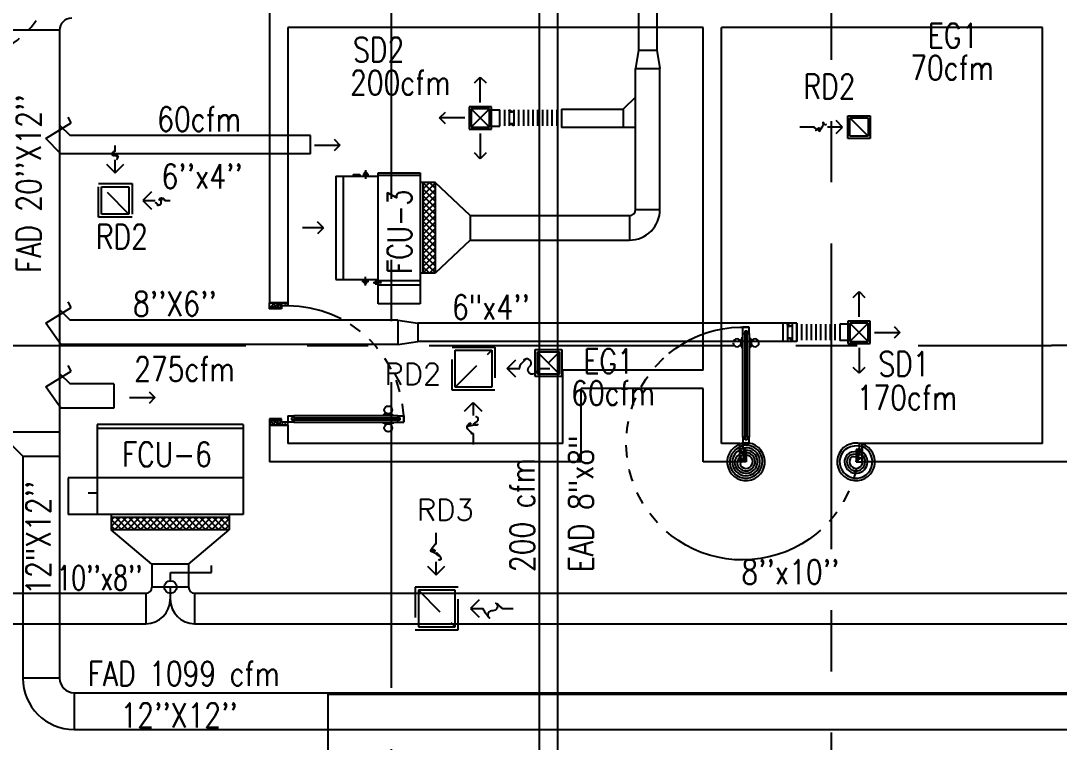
# Model space of a CAD drawing. Extents: x 417866029 to 417866302, y 43498040 to 43498122.
# Drawn here: x 417866090.14 to 417866098.64, y 43498054.24 to 43498060.14 of the extents above; entities that cross this region are included whole.
import ezdxf

# ---------------------------------------------------------------- set-up
doc = ezdxf.new("R2010")
doc.units = 0
doc.header["$MEASUREMENT"] = 0
doc.linetypes.add('CENTERX2', pattern=[4, 2.5, -0.5, 0.5, -0.5])
doc.linetypes.add('HIDDEN', pattern=[0.375, 0.25, -0.125])
doc.layers.get('0').update_dxf_attribs({"linetype": 'CONTINUOUS'})
for name, color, linetype in [('A_COUNTER', 7, 'CONTINUOUS'), ('AXES', 11, 'CENTERX2'), ('DOOR', 9, 'CONTINUOUS'), ('DUCT', 6, 'CONTINUOUS'), ('EXDUCT', 10, 'CONTINUOUS'), ('FCU', 6, 'CONTINUOUS'), ('Locker', 9, 'CONTINUOUS'), ('M-AC-FLEX', 7, 'CONTINUOUS'), ('M-EGU.', 2, 'CONTINUOUS'), ('M-TEXT', 2, 'CONTINUOUS'), ('WALL', 9, 'CONTINUOUS')]:
    doc.layers.add(name, color=color, linetype=linetype)
doc.styles.add('ROMANS', font='ROMANS.shx', dxfattribs={"width": 0.6})

# ---------------------------------------------------------------- blocks, each defined once
blk = doc.blocks.new('DOOR90')
at = {"layer": 'DOOR', "color": 7, "linetype": 'ByBlock'}
for p, q in [((-150, 0), (0, 0)), ((-150, 0), (-150, -25)), ((0, -50), (-113.7, 0)), ((0, -50), (-40.1, 0)), ((0, -50), (0, 0)), ((-1000, -25), (-1050, -25)), ((-1050, -75), (-1050, -25)), ((-1050, -25), (-1050, -75)), ((-1000, -75), (-1050, -75)), ((-1000, -42), (-1020, -42)), ((-1020, -42), (-1020, -58)), ((-1000, -58), (-1020, -58)), ((-1000, -25), (-1000, -42)), ((-1000, -58), (-1000, -75)), ((-877.6, -17.8), (-967.6, -17.8)), ((-967.6, -25), (-967.6, -17.8)), ((-967.6, -75), (-967.6, -82.2)), ((-877.6, -82.2), (-967.6, -82.2)), ((-955, -8.8), (-890.2, -8.8)), ((-955, -17.8), (-955, -8.8)), ((-955, -17.8), (-890.2, -17.8)), ((-955, -82.2), (-890.2, -82.2)), ((-955, -82.2), (-955, -91.2)), ((-890.2, -17.8), (-890.2, -8.8)), ((-890.2, -82.2), (-890.2, -91.2)), ((-877.6, -25), (-877.6, -17.8)), ((-877.6, -75), (-877.6, -82.2)), ((-200, -25), (-150, -25)), ((-200, -42), (-200, -25)), ((-180, -42), (-200, -42)), ((-200, -58), (-180, -58)), ((-200, -75), (-200, -58)), ((-150, -75), (-200, -75)), ((-180, -58), (-180, -42)), ((-150, -25), (-100, -25)), ((-150, -75), (-150, -25)), ((-100, -25), (-100, -50)), ((0, -50), (-100, -36.6)), ((-100, -50), (0, -50)), ((-955, -91.2), (-890.2, -91.2)), ((-150, -875), (-100, -875)), ((-150, -900), (-150, -875)), ((-150, -900), (0, -900)), ((0, -900), (-150, -900)), ((0, -850), (-113.7, -900)), ((-100, -875), (-100, -850)), ((0, -850), (-100, -863.4)), ((-100, -850), (0, -850)), ((0, -850), (-40.1, -900)), ((0, -850), (0, -900))]:
    blk.add_line(p, q, dxfattribs=at)
at = {"layer": 'DOOR', "linetype": 'ByBlock'}
for p, q in [((-200, -25), (-1000, -25)), ((-200, -42), (-1000, -42)), ((-200, -58), (-1000, -58)), ((-1000, -75), (-200, -75))]:
    blk.add_line(p, q, dxfattribs=at)
at = {"layer": 'DOOR', "color": 7, "linetype": 'ByBlock'}
for centre in [(-922.6, 23.5), (-922.6, -123.5)]:
    blk.add_circle(centre, 32.4, dxfattribs=at)
for centre, radius, start, end in [((0, -50), 154.4, 161.10529, 166.28577), ((0, -50), 94.4, 148.01819, 180), ((0, -50), 134.4, 158.15985, 169.28002), ((0, -50), 114.4, 154.08384, 167.37743), ((0, -50), 74.4, 137.77643, 180), ((0, -50), 54.4, 113.20738, 180), ((0, -50), 34.4, 90, 180), ((0, -50), 14.4, 90, 180), ((0, -850), 154.4, 193.71423, 198.89471), ((0, -850), 134.4, 190.71998, 201.84015), ((0, -850), 94.4, 180, 211.98181), ((0, -850), 74.4, 180, 222.22357), ((0, -850), 54.4, 180, 246.79262), ((0, -850), 34.4, 180, 270), ((0, -850), 14.4, 180, 270)]:
    blk.add_arc(centre, radius, start, end, dxfattribs=at)
at = {"layer": 'DOOR', "linetype": 'HIDDEN', "ltscale": 0.5}
blk.add_arc((-222.2, -50), 828.2, 178.27012, 275.00304, dxfattribs=at)
blk = doc.blocks.new('DOOR-10')
at = {"layer": 'DOOR', "color": 0, "linetype": 'ByBlock'}
for p, q in [((-25.7, 1100), (-75.7, 1100)), ((-75.7, 1100), (-25.7, 1100)), ((-75.7, 1050), (-75.7, 1100)), ((-58.7, 1050), (-75.7, 1050)), ((-42.7, 1070), (-58.7, 1070)), ((-58.7, 1050), (-58.7, 1070)), ((-42.7, 1050), (-42.7, 1070)), ((-25.7, 1050), (-42.7, 1050)), ((-25.7, 1050), (-25.7, 1100)), ((-82.9, 1005), (-91.9, 1005)), ((-91.9, 1005), (-91.9, 940.2)), ((-82.9, 940.2), (-91.9, 940.2)), ((-75.7, 1017.6), (-82.9, 1017.6)), ((-82.9, 927.6), (-82.9, 1017.6)), ((-82.9, 1005), (-82.9, 940.2)), ((-25.7, 1017.6), (-18.5, 1017.6)), ((-18.5, 927.6), (-18.5, 1017.6)), ((-18.5, 1005), (-9.5, 1005)), ((-18.5, 1005), (-18.5, 940.2)), ((-18.5, 940.2), (-9.5, 940.2)), ((-9.5, 1005), (-9.5, 940.2)), ((-75.7, 927.6), (-82.9, 927.6)), ((-25.7, 927.6), (-18.5, 927.6)), ((-75.7, 200), (-58.7, 200)), ((-75.7, 150), (-75.7, 200)), ((-58.7, 200), (-58.7, 180)), ((-58.7, 180), (-42.7, 180)), ((-42.7, 200), (-25.7, 200)), ((-42.7, 180), (-42.7, 200)), ((-25.7, 200), (-25.7, 150)), ((-1000.7, 0), (-1000.7, 150)), ((-1000.7, 150), (-975.7, 150)), ((-1000.7, 150), (-1000.7, 0)), ((-975.7, 150), (-975.7, 100)), ((-975.7, 100), (-950.7, 100)), ((-950.7, 100), (-950.7, 0)), ((-75.7, 150), (-25.7, 150)), ((-50.7, 100), (-50.7, 0)), ((-25.7, 100), (-50.7, 100)), ((-0.7, 150), (-25.7, 150)), ((-25.7, 150), (-25.7, 100)), ((-950.7, 0), (-1000.7, 0)), ((-50.7, 0), (-0.7, 0))]:
    blk.add_line(p, q, dxfattribs=at)
at = {"layer": 'DOOR', "linetype": 'ByBlock'}
for p, q in [((-75.7, 1050), (-75.7, 200)), ((-58.7, 200), (-58.7, 1050)), ((-42.7, 200), (-42.7, 1050)), ((-25.7, 200), (-25.7, 1050))]:
    blk.add_line(p, q, dxfattribs=at)
at = {"layer": 'DOOR', "color": 9, "linetype": 'ByBlock'}
for p, q in [((-950.7, 0), (-1000.7, 113.7)), ((-950.7, 0), (-964.1, 100)), ((-50.7, 0), (-0.7, 113.7)), ((-50.7, 0), (-37.3, 100)), ((-0.7, 0), (-0.7, 150)), ((-950.7, 0), (-1000.7, 40.1)), ((-50.7, 0), (-0.7, 40.1))]:
    blk.add_line(p, q, dxfattribs=at)
at = {"layer": 'DOOR', "color": 0, "linetype": 'ByBlock'}
for centre in [(-124.2, 972.6), (22.8, 972.6)]:
    blk.add_circle(centre, 32.4, dxfattribs=at)
at = {"layer": 'DOOR', "linetype": 'HIDDEN', "ltscale": 0.5}
blk.add_arc((-23.4, 149.1), 952.3, 93.14816, 179.94816, dxfattribs=at)
at = {"layer": 'DOOR', "color": 9, "linetype": 'ByBlock'}
for centre, radius, start, end in [((-950.7, 0), 154.4, 103.71423, 108.89471), ((-950.7, 0), 134.4, 100.71998, 111.84015), ((-950.7, 0), 94.4, 90, 121.98181), ((-50.7, 0), 94.4, 58.01819, 90), ((-50.7, 0), 134.4, 68.15985, 79.28002), ((-50.7, 0), 114.4, 64.08384, 77.37743), ((-50.7, 0), 154.4, 71.10529, 76.28577), ((-950.7, 0), 74.4, 90, 132.22357), ((-950.7, 0), 54.4, 90, 156.79262), ((-950.7, 0), 34.4, 90, 180), ((-950.7, 0), 14.4, 90, 180), ((-50.7, 0), 74.4, 47.77643, 90), ((-50.7, 0), 54.4, 23.20738, 90), ((-50.7, 0), 34.4, 0, 90), ((-50.7, 0), 14.4, 0, 90)]:
    blk.add_arc(centre, radius, start, end, dxfattribs=at)
blk = doc.blocks.new('*X42')
at = {"color": 0}
for p, q in [((16890.5, -2466.6), (16943.5, -2413.6)), ((16890.5, -2519.6), (16990.5, -2419.6)), ((16990.5, -2512.5), (16891.6, -2413.6)), ((16990.5, -2459.4), (16944.6, -2413.6)), ((16990.5, -2565.5), (16890.5, -2465.5)), ((16890.5, -2572.6), (16990.5, -2472.6)), ((16990.5, -2618.5), (16890.5, -2518.5)), ((16890.5, -2625.7), (16990.5, -2525.7)), ((16990.5, -2671.6), (16890.5, -2571.6)), ((16890.5, -2678.7), (16990.5, -2578.7)), ((16990.5, -2724.6), (16890.5, -2624.6)), ((16890.5, -2731.7), (16990.5, -2631.7)), ((16990.5, -2777.6), (16890.5, -2677.6)), ((16890.5, -2784.8), (16990.5, -2684.8)), ((16990.5, -2830.7), (16890.5, -2730.7)), ((16890.5, -2837.8), (16990.5, -2737.8)), ((16990.5, -2883.7), (16890.5, -2783.7)), ((16890.5, -2890.8), (16990.5, -2790.8)), ((16990.5, -2936.7), (16890.5, -2836.7)), ((16890.5, -2943.9), (16990.5, -2843.9)), ((16990.5, -2989.8), (16890.5, -2889.8)), ((16890.5, -2996.9), (16990.5, -2896.9)), ((16990.5, -3042.8), (16890.5, -2942.8)), ((16890.5, -3049.9), (16990.5, -2949.9)), ((16990.5, -3095.8), (16890.5, -2995.8)), ((16890.5, -3103), (16990.5, -3003)), ((16990.5, -3148.9), (16890.5, -3048.9)), ((16891.5, -3154.9), (16990.5, -3056)), ((16943.5, -3154.9), (16890.5, -3101.9)), ((16944.6, -3154.9), (16990.5, -3109))]:
    blk.add_line(p, q, dxfattribs=at)
blk = doc.blocks.new('WHE06')
at = {"color": 3}
for p, q in [((689, 621.5), (346.1, 621.5)), ((346.1, 621.5), (346.1, 469.1)), ((689, 469.1), (689, 621.5)), ((212.3, 437.2), (269.1, 437.2)), ((232.1, 452.2), (232.1, 422.2)), ((232.1, 452.2), (252.1, 452.2)), ((242.1, 472.2), (242.1, 399.5)), ((252.1, 452.2), (252.1, 422.2)), ((305, 447.6), (373.3, 447.6)), ((321.1, 457.6), (321.1, 437.6)), ((321.1, 457.6), (346.1, 457.6)), ((321.1, 437.6), (346.1, 437.6)), ((346.1, 430.4), (689, 430.4)), ((60.3, -422.2), (60.3, 422.2)), ((811.2, 370.7), (689, 370.7)), ((711.2, -370.7), (711.2, 370.7)), ((811.2, -370.7), (811.2, 370.7)), ((141.6, -437.2), (141.6, -422.2)), ((196.6, -437.2), (196.6, -422.2)), ((232.1, -452.2), (232.1, -422.2)), ((242.1, -472.2), (242.1, -399.5)), ((252.1, -452.2), (252.1, -422.2)), ((811.2, -370.7), (689, -370.7)), ((141.6, -437.2), (196.6, -437.2)), ((221.4, -437.2), (269.1, -437.2)), ((232.1, -452.2), (252.1, -452.2)), ((346.1, -430.4), (689, -430.4))]:
    blk.add_line(p, q, dxfattribs=at)
at = {"color": 6}
for p, q in [((346.1, 469.1), (346.1, -450.8)), ((689, 469.1), (346.1, 469.1)), ((689, -450.8), (689, 469.1)), ((0, -422.2), (0, 422.2)), ((0, 422.2), (346.1, 422.2)), ((0, -422.2), (346.1, -422.2)), ((346.1, -450.8), (689, -450.8))]:
    blk.add_line(p, q, dxfattribs=at)
at = {"color": 11}
blk.add_blockref('*X42', (-16179.3, 2784.3), dxfattribs=at)
blk = doc.blocks.new('*X40')
at = {"color": 0}
for p, q in [((-750.2, 2537.8), (-672.3, 2615.8)), ((-750.2, 2590.8), (-725.3, 2615.8)), ((-659.6, 2515.8), (-750.2, 2606.4)), ((-712.7, 2515.8), (-750.2, 2553.4)), ((-719.2, 2515.8), (-619.2, 2615.8)), ((-606.6, 2515.8), (-706.6, 2615.8)), ((-666.2, 2515.8), (-566.2, 2615.8)), ((-553.6, 2515.8), (-653.6, 2615.8)), ((-613.2, 2515.8), (-513.2, 2615.8)), ((-500.5, 2515.8), (-600.5, 2615.8)), ((-560.1, 2515.8), (-460.1, 2615.8)), ((-447.5, 2515.8), (-547.5, 2615.8)), ((-507.1, 2515.8), (-407.1, 2615.8)), ((-394.5, 2515.8), (-494.5, 2615.8)), ((-454.1, 2515.8), (-354.1, 2615.8)), ((-341.4, 2515.8), (-441.4, 2615.8)), ((-401, 2515.8), (-301, 2615.8)), ((-288.4, 2515.8), (-388.4, 2615.8)), ((-348, 2515.8), (-248, 2615.8)), ((-235.4, 2515.8), (-335.4, 2615.8)), ((-295, 2515.8), (-195, 2615.8)), ((-182.3, 2515.8), (-282.3, 2615.8)), ((-241.9, 2515.8), (-141.9, 2615.8)), ((-129.3, 2515.8), (-229.3, 2615.8)), ((-188.9, 2515.8), (-88.9, 2615.8)), ((-76.3, 2515.8), (-176.3, 2615.8)), ((-135.9, 2515.8), (-35.9, 2615.8)), ((-23.2, 2515.8), (-123.2, 2615.8)), ((-82.8, 2515.8), (17.2, 2615.8)), ((29.8, 2515.8), (-70.2, 2615.8)), ((-29.8, 2515.8), (70.2, 2615.8)), ((82.8, 2515.8), (-17.2, 2615.8)), ((23.2, 2515.8), (123.2, 2615.8)), ((135.9, 2515.8), (35.9, 2615.8)), ((76.3, 2515.8), (176.3, 2615.8)), ((188.9, 2515.8), (88.9, 2615.8)), ((129.3, 2515.8), (214.8, 2601.2)), ((214.8, 2543), (141.9, 2615.8)), ((214.8, 2596), (195, 2615.8)), ((182.3, 2515.8), (214.8, 2548.2))]:
    blk.add_line(p, q, dxfattribs=at)

msp = doc.modelspace()

# ---------------------------------------------------------------- linework, layer by layer
at = {"layer": 'A_COUNTER'}
msp.add_line((417866092.6537, 43498054.6364), (417866104.4748, 43498054.6364), dxfattribs=at)
at = {"layer": 'AXES'}
for p, q in [((417866096.7737, 43498039.8221), (417866096.7737, 43498118.2996)), ((417866093.1737, 43498046.6864), (417866093.1737, 43498105.2564)), ((417866029.4822, 43498057.4864), (417866098.5737, 43498057.4864)), ((417866111.0809, 43498057.4864), (417866098.5737, 43498057.4864))]:
    msp.add_line(p, q, dxfattribs=at)
at = {"layer": 'DUCT', "linetype": 'ByBlock'}
for p, q in [((417866095.1946, 43498060.5255), (417866095.1946, 43498059.9021)), ((417866095.3446, 43498060.5255), (417866095.3446, 43498059.9021)), ((417866090.4567, 43498060.0646), (417866089.9567, 43498060.0646)), ((417866090.4567, 43498060.0646), (417866090.4567, 43498054.7669)), ((417866095.1946, 43498059.9021), (417866095.1696, 43498059.7521)), ((417866095.1946, 43498059.9021), (417866095.3446, 43498059.9021)), ((417866095.3446, 43498059.9021), (417866095.3696, 43498059.7521)), ((417866095.1696, 43498058.5993), (417866095.1696, 43498059.7521)), ((417866095.1696, 43498059.7521), (417866095.3696, 43498059.7521)), ((417866095.3696, 43498058.5993), (417866095.3696, 43498059.7521)), ((417866095.1696, 43498059.5187), (417866095.0696, 43498059.4187)), ((417866094.5637, 43498059.4187), (417866095.0696, 43498059.4187)), ((417866094.5637, 43498059.4187), (417866094.5637, 43498059.2687)), ((417866095.0696, 43498059.4187), (417866095.0696, 43498059.2687)), ((417866092.5097, 43498059.2036), (417866090.5425, 43498059.2036)), ((417866092.5097, 43498059.0536), (417866092.5097, 43498059.2036)), ((417866095.1696, 43498059.2687), (417866094.5637, 43498059.2687)), ((417866092.5097, 43498059.0536), (417866090.4682, 43498059.0536)), ((417866093.816, 43498058.5493), (417866093.5295, 43498058.8199)), ((417866093.816, 43498058.5493), (417866095.1196, 43498058.5493)), ((417866093.816, 43498058.5493), (417866093.816, 43498058.3493)), ((417866095.1196, 43498058.5493), (417866095.1196, 43498058.3493)), ((417866095.1696, 43498058.5993), (417866095.3696, 43498058.5993)), ((417866093.816, 43498058.3493), (417866093.5295, 43498058.0786)), ((417866093.816, 43498058.3493), (417866095.1196, 43498058.3493)), ((417866093.2253, 43498057.6944), (417866090.5425, 43498057.6944)), ((417866093.2253, 43498057.6944), (417866093.2253, 43498057.4944)), ((417866093.2253, 43498057.6944), (417866093.3897, 43498057.6694)), ((417866096.4891, 43498057.6694), (417866093.3897, 43498057.6694)), ((417866093.3897, 43498057.6694), (417866093.3897, 43498057.5194)), ((417866096.4873, 43498057.6694), (417866096.4873, 43498057.5194)), ((417866093.2253, 43498057.4944), (417866093.3897, 43498057.5194)), ((417866096.4891, 43498057.5194), (417866093.3897, 43498057.5194)), ((417866093.2253, 43498057.4944), (417866090.4682, 43498057.4944)), ((417866090.9006, 43498057.1733), (417866090.5425, 43498057.1733)), ((417866090.9006, 43498057.1733), (417866090.9006, 43498056.9733)), ((417866090.9006, 43498056.9733), (417866090.4682, 43498056.9733)), ((417866089.9567, 43498056.7811), (417866090.4567, 43498056.7811)), ((417866090.1567, 43498056.5811), (417866090.1567, 43498054.7669)), ((417866090.1567, 43498056.5811), (417866090.4567, 43498056.5811)), ((417866091.2122, 43498055.6989), (417866090.8797, 43498055.9792)), ((417866091.5122, 43498055.6989), (417866091.8447, 43498055.9792)), ((417866091.2122, 43498055.6989), (417866091.2122, 43498055.5114)), ((417866091.5122, 43498055.6989), (417866091.2122, 43498055.6989)), ((417866091.5122, 43498055.6989), (417866091.5122, 43498055.5114)), ((417866091.5122, 43498055.5114), (417866091.2122, 43498055.5114)), ((417866091.3622, 43498055.5114), (417866091.3622, 43498055.4114)), ((417866090.0653, 43498055.4614), (417866091.1622, 43498055.4614)), ((417866091.1622, 43498055.4614), (417866091.1622, 43498055.2114)), ((417866091.5622, 43498055.4614), (417866099.1909, 43498055.4614)), ((417866091.5622, 43498055.4614), (417866091.5622, 43498055.2114)), ((417866090.0653, 43498055.2114), (417866091.1622, 43498055.2114)), ((417866091.5622, 43498055.2114), (417866099.1909, 43498055.2114)), ((417866090.5767, 43498054.6469), (417866099.1909, 43498054.6469)), ((417866090.5767, 43498054.3469), (417866099.1909, 43498054.3469)), ((417866094.3416, 43498054.3469), (417866099.1909, 43498054.3469))]:
    msp.add_line(p, q, dxfattribs=at)
at = {"layer": 'DUCT'}
for p, q in [((417866090.3454, 43498059.1789), (417866090.5512, 43498059.3081)), ((417866090.4567, 43498059.2894), (417866090.5425, 43498059.2036)), ((417866090.5512, 43498059.3081), (417866090.5281, 43498059.3532)), ((417866090.5512, 43498059.3081), (417866090.5512, 43498059.3081)), ((417866090.4682, 43498059.0536), (417866090.3454, 43498059.1789)), ((417866090.5512, 43498057.7988), (417866090.5281, 43498057.844)), ((417866090.3454, 43498057.6697), (417866090.5512, 43498057.7988)), ((417866090.4567, 43498057.7802), (417866090.5425, 43498057.6944)), ((417866090.5512, 43498057.7988), (417866090.5512, 43498057.7988)), ((417866090.4682, 43498057.4944), (417866090.3454, 43498057.6697)), ((417866090.3454, 43498057.1487), (417866090.5512, 43498057.2778)), ((417866090.4567, 43498057.2592), (417866090.5425, 43498057.1733)), ((417866090.5512, 43498057.2778), (417866090.5281, 43498057.323)), ((417866090.5512, 43498057.2778), (417866090.5512, 43498057.2778)), ((417866090.4682, 43498056.9733), (417866090.3454, 43498057.1487)), ((417866089.9567, 43498056.7811), (417866090.1567, 43498056.5811)), ((417866090.4567, 43498054.7669), (417866090.1567, 43498054.7669)), ((417866090.5766, 43498054.6469), (417866090.5766, 43498054.3469))]:
    msp.add_line(p, q, dxfattribs=at)
at = {"layer": 'DUCT', "color": 2, "linetype": 'ByBlock'}
for p, q in [((417866091.6996, 43498055.6309), (417866091.6996, 43498055.689)), ((417866091.3646, 43498055.5626), (417866091.3646, 43498055.6309)), ((417866091.3646, 43498055.6309), (417866091.6996, 43498055.6309))]:
    msp.add_line(p, q, dxfattribs=at)
msp.add_circle((417866091.3646, 43498055.5114), 0.0512, dxfattribs=at)
at = {"layer": 'DUCT', "linetype": 'ByBlock'}
for centre, radius, start, end in [((417866090.5466, 43498059.9682), 0.5978, 93.83176, 170.71562), ((417866090.5567, 43498060.0646), 0.1, 90, 180), ((417866095.1196, 43498058.5993), 0.05, 270, 0), ((417866095.1196, 43498058.5993), 0.25, 270, 0), ((417866091.1622, 43498055.5114), 0.05, 270, 0), ((417866091.5622, 43498055.5114), 0.05, 180, 270), ((417866091.1622, 43498055.4114), 0.2, 270, 0), ((417866091.5622, 43498055.4114), 0.2, 180, 270), ((417866090.5767, 43498054.7669), 0.42, 180, 270), ((417866090.5767, 43498054.7669), 0.12, 180, 270)]:
    msp.add_arc(centre, radius, start, end, dxfattribs=at)
at = {"layer": 'EXDUCT', "linetype": 'ByBlock'}
for p, q in [((417866094.3827, 43498053.4754), (417866094.3827, 43498060.3587)), ((417866094.5327, 43498053.5754), (417866094.5327, 43498060.3587))]:
    msp.add_line(p, q, dxfattribs=at)
at = {"layer": 'FCU', "color": 6}
for p, q in [((417866091.9592, 43498056.8412), (417866090.7652, 43498056.8412)), ((417866090.7652, 43498056.8412), (417866090.7652, 43498056.1042)), ((417866091.9592, 43498056.8412), (417866091.9592, 43498056.1042)), ((417866091.9592, 43498056.4042), (417866090.7652, 43498056.4042)), ((417866091.9592, 43498056.1042), (417866090.7652, 43498056.1042))]:
    msp.add_line(p, q, dxfattribs=at)
at = {"layer": 'FCU', "color": 3}
for p, q in [((417866091.9592, 43498056.8092), (417866090.7652, 43498056.8092)), ((417866090.5272, 43498056.4042), (417866090.5272, 43498056.1042)), ((417866090.7652, 43498056.4042), (417866090.5272, 43498056.4042)), ((417866090.7652, 43498056.2792), (417866090.6919, 43498056.2792)), ((417866090.7652, 43498056.1042), (417866090.5272, 43498056.1042)), ((417866090.8797, 43498056.1042), (417866090.8797, 43498055.9792)), ((417866091.8447, 43498056.0792), (417866090.8797, 43498056.0792)), ((417866091.8447, 43498056.1042), (417866091.8447, 43498055.9792)), ((417866091.8447, 43498055.9792), (417866090.8797, 43498055.9792))]:
    msp.add_line(p, q, dxfattribs=at)
at = {"layer": 'Locker', "color": 0, "linetype": 'ByBlock', "ltscale": 0.3}
msp.add_line((417866092.6537, 43498053.8875), (417866092.6537, 43498054.6364), dxfattribs=at)
at = {"layer": 'M-AC-FLEX', "color": 11}
for p, q in [((417866094.097, 43498059.4146), (417866094.097, 43498059.2836)), ((417866094.1354, 43498059.4146), (417866094.1354, 43498059.2836)), ((417866094.1354, 43498059.4146), (417866094.1354, 43498059.2836)), ((417866094.1744, 43498059.4146), (417866094.1744, 43498059.2836)), ((417866094.1744, 43498059.4146), (417866094.1744, 43498059.2836)), ((417866094.2127, 43498059.4146), (417866094.2127, 43498059.2836)), ((417866094.2517, 43498059.4146), (417866094.2517, 43498059.2836)), ((417866094.2907, 43498059.4146), (417866094.2907, 43498059.2836)), ((417866094.3297, 43498059.4146), (417866094.3297, 43498059.2836)), ((417866094.3687, 43498059.4146), (417866094.3687, 43498059.2836)), ((417866094.4077, 43498059.4146), (417866094.4077, 43498059.2836)), ((417866094.4467, 43498059.4146), (417866094.4467, 43498059.2836)), ((417866094.4857, 43498059.4146), (417866094.4857, 43498059.2836)), ((417866094.5247, 43498059.4146), (417866094.5247, 43498059.2836)), ((417866096.3734, 43498057.6613), (417866096.3734, 43498057.5303)), ((417866096.4117, 43498057.6613), (417866096.4117, 43498057.5303)), ((417866096.4117, 43498057.6613), (417866096.4117, 43498057.5303)), ((417866096.4507, 43498057.6613), (417866096.4507, 43498057.5303)), ((417866096.4507, 43498057.6613), (417866096.4507, 43498057.5303)), ((417866096.4891, 43498057.6694), (417866096.4891, 43498057.5194)), ((417866096.5281, 43498057.6613), (417866096.5281, 43498057.5303)), ((417866096.5671, 43498057.6613), (417866096.5671, 43498057.5303)), ((417866096.6061, 43498057.6613), (417866096.6061, 43498057.5303)), ((417866096.6451, 43498057.6613), (417866096.6451, 43498057.5303)), ((417866096.6841, 43498057.6613), (417866096.6841, 43498057.5303)), ((417866096.7231, 43498057.6613), (417866096.7231, 43498057.5303)), ((417866096.7621, 43498057.6613), (417866096.7621, 43498057.5303)), ((417866096.8011, 43498057.6613), (417866096.8011, 43498057.5303))]:
    msp.add_line(p, q, dxfattribs=at)
at = {"layer": 'M-AC-FLEX'}
for points in [[(417866094.058, 43498059.4146, 1), (417866094.097, 43498059.4146, -1.018005), (417866094.1354, 43498059.4146)], [(417866094.3297, 43498059.4146, -1), (417866094.2907, 43498059.4146, 1), (417866094.2517, 43498059.4146, -1), (417866094.2127, 43498059.4146, 1.018005), (417866094.1744, 43498059.4146)], [(417866094.2907, 43498059.4146, 1), (417866094.3297, 43498059.4146, -1), (417866094.3687, 43498059.4146)], [(417866094.4077, 43498059.4146, -1), (417866094.3687, 43498059.4146, 1), (417866094.3297, 43498059.4146)], [(417866094.3687, 43498059.4146, 1), (417866094.4077, 43498059.4146, -1), (417866094.4467, 43498059.4146)], [(417866094.3687, 43498059.4146, 1), (417866094.4077, 43498059.4146)], [(417866094.4077, 43498059.4146, -1), (417866094.3687, 43498059.4146)], [(417866094.4857, 43498059.4146, -1), (417866094.4467, 43498059.4146, 1), (417866094.4077, 43498059.4146)], [(417866094.4467, 43498059.4146, 1), (417866094.4857, 43498059.4146, -1), (417866094.5247, 43498059.4146, 1), (417866094.5637, 43498059.4146, -0.008966), (417866094.5637, 43498059.4153, -0.008966)], [(417866094.058, 43498059.2836, -1), (417866094.097, 43498059.2836, 1.018005), (417866094.1354, 43498059.2836)], [(417866094.3297, 43498059.2836, 1), (417866094.2907, 43498059.2836, -1), (417866094.2517, 43498059.2836, 1), (417866094.2127, 43498059.2836, -1.018005), (417866094.1744, 43498059.2836)], [(417866094.2907, 43498059.2836, -1), (417866094.3297, 43498059.2836, 1), (417866094.3687, 43498059.2836)], [(417866094.4077, 43498059.2836, 1), (417866094.3687, 43498059.2836, -1), (417866094.3297, 43498059.2836)], [(417866094.3687, 43498059.2836, -1), (417866094.4077, 43498059.2836)], [(417866094.3687, 43498059.2836, -1), (417866094.4077, 43498059.2836, 1), (417866094.4467, 43498059.2836)], [(417866094.4077, 43498059.2836, 1), (417866094.3687, 43498059.2836)], [(417866094.4857, 43498059.2836, 1), (417866094.4467, 43498059.2836, -1), (417866094.4077, 43498059.2836)], [(417866094.4467, 43498059.2836, -1), (417866094.4857, 43498059.2836, 1), (417866094.5247, 43498059.2836, -1), (417866094.5637, 43498059.2836, 0.008922), (417866094.5637, 43498059.2829, 0.008922)], [(417866096.3344, 43498057.6613, 1), (417866096.3734, 43498057.6613, -1.018005), (417866096.4117, 43498057.6613)], [(417866096.6061, 43498057.6613, -1), (417866096.5671, 43498057.6613, 1), (417866096.5281, 43498057.6613, -1), (417866096.4891, 43498057.6613, 1.018005), (417866096.4507, 43498057.6613)], [(417866096.5671, 43498057.6613, 1), (417866096.6061, 43498057.6613, -1), (417866096.6451, 43498057.6613)], [(417866096.6841, 43498057.6613, -1), (417866096.6451, 43498057.6613, 1), (417866096.6061, 43498057.6613)], [(417866096.6451, 43498057.6613, 1), (417866096.6841, 43498057.6613, -1), (417866096.7231, 43498057.6613)], [(417866096.7621, 43498057.6613, -1), (417866096.7231, 43498057.6613, 1), (417866096.6841, 43498057.6613)], [(417866096.7231, 43498057.6613, 1), (417866096.7621, 43498057.6613, -1), (417866096.8011, 43498057.6613, 1), (417866096.8401, 43498057.6613, -0.008966), (417866096.8401, 43498057.6619, -0.008966)], [(417866096.6451, 43498057.6613, 1), (417866096.6841, 43498057.6613)], [(417866096.6841, 43498057.6613, -1), (417866096.6451, 43498057.6613)], [(417866096.3344, 43498057.5303, -1), (417866096.3734, 43498057.5303, 1.018005), (417866096.4117, 43498057.5303)], [(417866096.6061, 43498057.5303, 1), (417866096.5671, 43498057.5303, -1), (417866096.5281, 43498057.5303, 1), (417866096.4891, 43498057.5303, -1.018005), (417866096.4507, 43498057.5303)], [(417866096.5671, 43498057.5303, -1), (417866096.6061, 43498057.5303, 1), (417866096.6451, 43498057.5303)], [(417866096.6841, 43498057.5303, 1), (417866096.6451, 43498057.5303, -1), (417866096.6061, 43498057.5303)], [(417866096.6451, 43498057.5303, -1), (417866096.6841, 43498057.5303)], [(417866096.6451, 43498057.5303, -1), (417866096.6841, 43498057.5303, 1), (417866096.7231, 43498057.5303)], [(417866096.6841, 43498057.5303, 1), (417866096.6451, 43498057.5303)], [(417866096.7621, 43498057.5303, 1), (417866096.7231, 43498057.5303, -1), (417866096.6841, 43498057.5303)], [(417866096.7231, 43498057.5303, -1), (417866096.7621, 43498057.5303, 1), (417866096.8011, 43498057.5303, -1), (417866096.8401, 43498057.5303, 0.008922), (417866096.8401, 43498057.5296, 0.008922)]]:
    msp.add_lwpolyline(points, format="xyb", dxfattribs=at)
for centre, start, end in [((417866094.1549, 43498059.4146), 180, 331.56864), ((417866094.1549, 43498059.4146), 208.43136, 0), ((417866094.1549, 43498059.2836), 28.43137, 180.01777), ((417866094.1549, 43498059.2836), 28.43137, 180.01777), ((417866094.1549, 43498059.2836), 359.98223, 151.56863), ((417866094.1549, 43498059.2836), 359.98223, 151.56863), ((417866096.4312, 43498057.6613), 180, 331.56864), ((417866096.4312, 43498057.6613), 208.43136, 0), ((417866096.4312, 43498057.5303), 28.43137, 180.01777), ((417866096.4312, 43498057.5303), 28.43137, 180.01777), ((417866096.4312, 43498057.5303), 359.98223, 151.56863), ((417866096.4312, 43498057.5303), 359.98223, 151.56863)]:
    msp.add_arc(centre, 0.0195, start, end, dxfattribs=at)
at = {"layer": 'M-EGU.'}
for p, q in [((417866093.8526, 43498059.6341), (417866093.8997, 43498059.6812)), ((417866093.8997, 43498059.4738), (417866093.8997, 43498059.6812)), ((417866093.8997, 43498059.6812), (417866093.9469, 43498059.6341)), ((417866093.5664, 43498059.3479), (417866093.6135, 43498059.395)), ((417866093.9914, 43498059.4396), (417866093.808, 43498059.4396)), ((417866093.808, 43498059.4396), (417866093.808, 43498059.2562)), ((417866093.9914, 43498059.2562), (417866093.9914, 43498059.4396)), ((417866093.9914, 43498059.4146), (417866094.058, 43498059.4146)), ((417866094.058, 43498059.2812), (417866094.058, 43498059.4146)), ((417866093.6135, 43498059.3008), (417866093.5664, 43498059.3479)), ((417866093.7738, 43498059.3479), (417866093.5664, 43498059.3479)), ((417866096.8631, 43498059.2738), (417866096.81, 43498059.3268)), ((417866096.9234, 43498059.198), (417866096.9234, 43498059.348)), ((417866096.9234, 43498059.348), (417866097.0734, 43498059.348)), ((417866097.0734, 43498059.348), (417866097.0734, 43498059.198)), ((417866093.808, 43498059.2562), (417866093.9914, 43498059.2562)), ((417866093.8997, 43498059.222), (417866093.8997, 43498059.0146)), ((417866093.9914, 43498059.2812), (417866094.058, 43498059.2812)), ((417866096.6279, 43498059.2738), (417866096.5127, 43498059.2738)), ((417866096.8631, 43498059.2738), (417866096.7406, 43498059.2738)), ((417866096.81, 43498059.2208), (417866096.8631, 43498059.2738)), ((417866090.9126, 43498059.0804), (417866090.9126, 43498059.1234)), ((417866092.5439, 43498059.1266), (417866092.7513, 43498059.1266)), ((417866092.7042, 43498059.1738), (417866092.7513, 43498059.1266)), ((417866092.7513, 43498059.1266), (417866092.7042, 43498059.0795)), ((417866097.0734, 43498059.198), (417866096.9234, 43498059.198)), ((417866093.8997, 43498059.0146), (417866093.8526, 43498059.0617)), ((417866093.9469, 43498059.0617), (417866093.8997, 43498059.0146)), ((417866090.8419, 43498058.9691), (417866090.9126, 43498058.8984)), ((417866090.9126, 43498058.8984), (417866090.9126, 43498059.0053)), ((417866090.9126, 43498058.8984), (417866090.9833, 43498058.9691)), ((417866090.8001, 43498058.7859), (417866091.0251, 43498058.7859)), ((417866090.8001, 43498058.5609), (417866090.8001, 43498058.7859)), ((417866091.0251, 43498058.7859), (417866091.0251, 43498058.5609)), ((417866091.2083, 43498058.7441), (417866091.1376, 43498058.6734)), ((417866091.1376, 43498058.6734), (417866091.2386, 43498058.6734)), ((417866091.1376, 43498058.6734), (417866091.2083, 43498058.6027)), ((417866091.3183, 43498058.6734), (417866091.3626, 43498058.6734)), ((417866091.0251, 43498058.5609), (417866090.8001, 43498058.5609)), ((417866092.6175, 43498058.4482), (417866092.4434, 43498058.4482)), ((417866092.6175, 43498058.4482), (417866092.5686, 43498058.4971)), ((417866092.6175, 43498058.4482), (417866092.5686, 43498058.3993)), ((417866096.9513, 43498057.8806), (417866096.9984, 43498057.9277)), ((417866096.9984, 43498057.7202), (417866096.9984, 43498057.9277)), ((417866096.9984, 43498057.9277), (417866097.0455, 43498057.8806)), ((417866097.0901, 43498057.686), (417866096.9067, 43498057.686)), ((417866096.9067, 43498057.686), (417866096.9067, 43498057.5027)), ((417866097.0901, 43498057.5027), (417866097.0901, 43498057.686)), ((417866096.9067, 43498057.661), (417866096.8401, 43498057.661)), ((417866096.8401, 43498057.661), (417866096.8401, 43498057.5277)), ((417866097.1243, 43498057.5944), (417866097.3317, 43498057.5944)), ((417866097.2846, 43498057.6415), (417866097.3317, 43498057.5944)), ((417866097.3317, 43498057.5944), (417866097.2846, 43498057.5472)), ((417866096.9067, 43498057.5277), (417866096.8401, 43498057.5277)), ((417866093.6931, 43498057.1476), (417866093.6931, 43498057.4476)), ((417866093.6931, 43498057.4476), (417866093.9931, 43498057.4476)), ((417866093.9931, 43498057.4476), (417866093.9931, 43498057.1476)), ((417866094.3677, 43498057.434), (417866094.5477, 43498057.434)), ((417866094.3677, 43498057.254), (417866094.3677, 43498057.434)), ((417866094.5477, 43498057.434), (417866094.5477, 43498057.254)), ((417866096.9067, 43498057.5027), (417866097.0901, 43498057.5027)), ((417866096.9984, 43498057.4685), (417866096.9984, 43498057.261)), ((417866094.1205, 43498057.2979), (417866094.1912, 43498057.3686)), ((417866094.1912, 43498057.2272), (417866094.1205, 43498057.2979)), ((417866094.1205, 43498057.2979), (417866094.2216, 43498057.2979)), ((417866094.5477, 43498057.254), (417866094.3677, 43498057.254)), ((417866094.3808, 43498057.2979), (417866094.4695, 43498057.2979)), ((417866096.9984, 43498057.261), (417866096.9513, 43498057.3082)), ((417866097.0455, 43498057.3082), (417866096.9984, 43498057.261)), ((417866091.189, 43498057.108), (417866091.2361, 43498057.0609)), ((417866093.9931, 43498057.1476), (417866093.6931, 43498057.1476)), ((417866091.0287, 43498057.0609), (417866091.2361, 43498057.0609)), ((417866091.2361, 43498057.0609), (417866091.189, 43498057.0137)), ((417866093.7693, 43498056.951), (417866093.84, 43498057.0217)), ((417866093.84, 43498057.0217), (417866093.9107, 43498056.951)), ((417866093.84, 43498057.0217), (417866093.84, 43498056.9148)), ((417866093.84, 43498056.7645), (417866093.84, 43498056.6785)), ((417866093.5394, 43498055.8695), (417866093.5394, 43498055.9555)), ((417866093.5394, 43498055.6123), (417866093.5394, 43498055.7192)), ((417866093.4687, 43498055.683), (417866093.5394, 43498055.6123)), ((417866093.5394, 43498055.6123), (417866093.6101, 43498055.683)), ((417866093.3926, 43498055.4864), (417866093.3926, 43498055.1864)), ((417866093.6926, 43498055.4864), (417866093.3926, 43498055.4864)), ((417866093.6926, 43498055.1864), (417866093.6926, 43498055.4864)), ((417866093.8907, 43498055.4068), (417866093.82, 43498055.3361)), ((417866093.82, 43498055.3361), (417866093.8907, 43498055.2654)), ((417866093.82, 43498055.3361), (417866093.921, 43498055.3361)), ((417866094.0803, 43498055.3361), (417866094.1689, 43498055.3361)), ((417866093.3926, 43498055.1864), (417866093.6926, 43498055.1864))]:
    msp.add_line(p, q, dxfattribs=at)
at = {"layer": 'M-EGU.', "linetype": 'HIDDEN'}
for p, q in [((417866093.9747, 43498059.4229), (417866093.8247, 43498059.4229)), ((417866093.9747, 43498059.2729), (417866093.8247, 43498059.4229)), ((417866093.8247, 43498059.2729), (417866093.9747, 43498059.4229)), ((417866093.8247, 43498059.4229), (417866093.8247, 43498059.2729)), ((417866093.9747, 43498059.2729), (417866093.9747, 43498059.4229)), ((417866096.9067, 43498059.1813), (417866096.9067, 43498059.3646)), ((417866096.9067, 43498059.3646), (417866097.0901, 43498059.3646)), ((417866096.9234, 43498059.348), (417866097.0734, 43498059.198)), ((417866097.0901, 43498059.3646), (417866097.0901, 43498059.1813)), ((417866093.8247, 43498059.2729), (417866093.9747, 43498059.2729)), ((417866097.0901, 43498059.1813), (417866096.9067, 43498059.1813)), ((417866090.7751, 43498058.8109), (417866091.0501, 43498058.8109)), ((417866090.7751, 43498058.5359), (417866090.7751, 43498058.8109)), ((417866091.0251, 43498058.5609), (417866090.8001, 43498058.7859)), ((417866091.0501, 43498058.8109), (417866091.0501, 43498058.5359)), ((417866091.0501, 43498058.5359), (417866090.7751, 43498058.5359)), ((417866097.0734, 43498057.6694), (417866096.9234, 43498057.6694)), ((417866096.9234, 43498057.6694), (417866097.0734, 43498057.5194)), ((417866097.0734, 43498057.6694), (417866096.9234, 43498057.5194)), ((417866096.9234, 43498057.6694), (417866096.9234, 43498057.5194)), ((417866097.0734, 43498057.5194), (417866097.0734, 43498057.6694)), ((417866096.9234, 43498057.5194), (417866097.0734, 43498057.5194)), ((417866093.6681, 43498057.1226), (417866093.6681, 43498057.4726)), ((417866093.6681, 43498057.4726), (417866094.0181, 43498057.4726)), ((417866093.6931, 43498057.1476), (417866093.9931, 43498057.4476)), ((417866094.0181, 43498057.4726), (417866094.0181, 43498057.1226)), ((417866094.3477, 43498057.454), (417866094.5677, 43498057.454)), ((417866094.3477, 43498057.234), (417866094.3477, 43498057.454)), ((417866094.5477, 43498057.254), (417866094.3677, 43498057.434)), ((417866094.4577, 43498057.344), (417866094.5477, 43498057.434)), ((417866094.5677, 43498057.454), (417866094.5677, 43498057.234)), ((417866094.5677, 43498057.234), (417866094.3477, 43498057.234)), ((417866094.0181, 43498057.1226), (417866093.6681, 43498057.1226)), ((417866093.3676, 43498055.5114), (417866093.3676, 43498055.1614)), ((417866093.7176, 43498055.5114), (417866093.3676, 43498055.5114)), ((417866093.3926, 43498055.4864), (417866093.6926, 43498055.1864)), ((417866093.7176, 43498055.1614), (417866093.7176, 43498055.5114)), ((417866093.3676, 43498055.1614), (417866093.7176, 43498055.1614))]:
    msp.add_line(p, q, dxfattribs=at)
at = {"layer": 'M-EGU.'}
for points in [[(417866096.6279, 43498059.2738, -0.187862), (417866096.6449, 43498059.2462, -0.202645), (417866096.6743, 43498059.2388, -0.616915), (417866096.6864, 43498059.2763, 0.668708), (417866096.7008, 43498059.3117, 0.194285), (417866096.7277, 43498059.3011, 0.186051), (417866096.7406, 43498059.2738)], [(417866090.9126, 43498059.0804, 0.187862), (417866090.8941, 43498059.0691, 0.202645), (417866090.8892, 43498059.0495, 0.616915), (417866090.9143, 43498059.0414, -0.668708), (417866090.9379, 43498059.0318, -0.194285), (417866090.9307, 43498059.0139, -0.186051), (417866090.9126, 43498059.0053)], [(417866091.3183, 43498058.6734, 0.1324), (417866091.3071, 43498058.6895, 0.15664), (417866091.2917, 43498058.6959, 0.736612), (417866091.2791, 43498058.6644, -0.774232), (417866091.2652, 43498058.634, -0.203349), (417866091.2441, 43498058.6477, -0.193808), (417866091.2386, 43498058.6734)], [(417866094.3808, 43498057.2979, -0.1324), (417866094.3586, 43498057.2657, -0.15664), (417866094.3278, 43498057.253, -0.736612), (417866094.3025, 43498057.316, 0.774232), (417866094.2747, 43498057.3768, 0.203349), (417866094.2325, 43498057.3493, 0.193808), (417866094.2216, 43498057.2979)], [(417866093.84, 43498056.7645, -0.187862), (417866093.8031, 43498056.7873, -0.202645), (417866093.7932, 43498056.8264, -0.616915), (417866093.8433, 43498056.8426, 0.668708), (417866093.8905, 43498056.8618, 0.194285), (417866093.8763, 43498056.8976, 0.186051), (417866093.84, 43498056.9148)], [(417866093.5394, 43498055.8695, -0.187862), (417866093.5025, 43498055.8467, -0.202645), (417866093.4927, 43498055.8076, -0.616915), (417866093.5428, 43498055.7914, 0.668708), (417866093.59, 43498055.7722, 0.194285), (417866093.5757, 43498055.7363, 0.186051), (417866093.5394, 43498055.7192)], [(417866094.0803, 43498055.3361, -0.1324), (417866094.058, 43498055.3683, -0.15664), (417866094.0272, 43498055.381, -0.736612), (417866094.002, 43498055.318, 0.774232), (417866093.9741, 43498055.2572, 0.203349), (417866093.932, 43498055.2846, 0.193808), (417866093.921, 43498055.3361)]]:
    msp.add_lwpolyline(points, format="xyb", dxfattribs=at)
at = {"layer": 'WALL'}
for p, q in [((417866092.1737, 43498061.1864), (417866092.1737, 43498057.8364)), ((417866095.7237, 43498060.0864), (417866092.3237, 43498060.0864)), ((417866092.3237, 43498060.0864), (417866092.3237, 43498057.8364)), ((417866095.7237, 43498057.2864), (417866095.7237, 43498060.0864)), ((417866095.8737, 43498056.6864), (417866095.8737, 43498060.0864)), ((417866098.4987, 43498060.0864), (417866095.8737, 43498060.0864)), ((417866098.4987, 43498056.6864), (417866098.4987, 43498060.0864)), ((417866092.3237, 43498057.8364), (417866092.1737, 43498057.8364)), ((417866094.5737, 43498056.6864), (417866094.5737, 43498057.2864)), ((417866095.7237, 43498057.2864), (417866094.5737, 43498057.2864)), ((417866094.7237, 43498056.5364), (417866094.7237, 43498057.1364)), ((417866095.7237, 43498057.1364), (417866094.7237, 43498057.1364)), ((417866095.7237, 43498056.5364), (417866095.7237, 43498057.1364)), ((417866092.3237, 43498056.8364), (417866092.1737, 43498056.8364)), ((417866092.1737, 43498056.8364), (417866092.1737, 43498056.5364)), ((417866092.3237, 43498056.8364), (417866092.3237, 43498056.6864)), ((417866094.5737, 43498056.6864), (417866092.3237, 43498056.6864)), ((417866096.0237, 43498056.6864), (417866095.8737, 43498056.6864)), ((417866096.0237, 43498056.5364), (417866096.0237, 43498056.6864)), ((417866097.0237, 43498056.5364), (417866097.0237, 43498056.6864)), ((417866098.4987, 43498056.6864), (417866097.0237, 43498056.6864)), ((417866094.7237, 43498056.5364), (417866092.1737, 43498056.5364)), ((417866096.0237, 43498056.5364), (417866095.7237, 43498056.5364)), ((417866100.2237, 43498056.5364), (417866097.0237, 43498056.5364))]:
    msp.add_line(p, q, dxfattribs=at)

# ---------------------------------------------------------------- block references
at = {"layer": 'DOOR', "color": 0, "linetype": 'ByBlock', "xscale": 0.0009999871253967285, "yscale": 0.001000002026557922, "zscale": 0.001}
msp.add_blockref('DOOR90', (417866089.8237, 43498060.6864), dxfattribs=at)
at = {"layer": 'DOOR', "color": 0, "linetype": 'ByBlock', "ltscale": 0.3, "xscale": 0.001000002026557922, "yscale": 0.001000002026557922, "zscale": 0.001, "rotation": 270}
msp.add_blockref('DOOR-10', (417866092.1737, 43498056.8357), dxfattribs=at)
at = {"layer": 'DOOR', "color": 0, "linetype": 'ByBlock', "ltscale": 0.3, "xscale": -0.0009999871253967285, "yscale": 0.001000002026557922, "zscale": 0.001}
msp.add_blockref('DOOR-10', (417866096.023, 43498056.5364), dxfattribs=at)
at = {"layer": 'FCU', "linetype": 'ByBlock', "xscale": -0.0009999871253967285, "yscale": 0.001000002026557922, "zscale": 0.001, "rotation": 180}
msp.add_blockref('WHE06', (417866092.7183, 43498058.4493), dxfattribs=at)
at = {"layer": 'FCU', "color": 11, "extrusion": (0, 0, -1), "xscale": 0.0009999871253967285, "yscale": 0.001000002026557922, "zscale": -0.001}
msp.add_blockref('*X40', (-417866091.0945, 43498053.4634), dxfattribs=at)

# ---------------------------------------------------------------- texts
at = {"layer": 'M-TEXT', "style": 'ROMANS'}
for s, width, p in [('EG1', 0.8, (417866097.5619, 43498059.9208)), ('SD2', 0.8, (417866092.859, 43498059.8062)), ('70cfm', 0.8, (417866097.4169, 43498059.6585)), ('200cfm', 0.8, (417866092.8334, 43498059.5362)), ('RD2', 0.8, (417866096.5437, 43498059.5055)), ('60cfm', 0.8, (417866091.2561, 43498059.2381)), ("6''x4''", 0.8, (417866091.2913, 43498058.7703)), ('RD2', 0.8, (417866090.7546, 43498058.2773)), ("8''X6''", 0.8, (417866091.0575, 43498057.7277)), ('6"x4\'\'', 0.8, (417866093.6683, 43498057.7002)), ('EG1', 0.8, (417866094.7437, 43498057.2585)), ('SD1', 0.8, (417866097.1571, 43498057.2376)), ('275cfm', 0.8, (417866091.0673, 43498057.1954)), ('60cfm', 0.8, (417866094.6434, 43498056.9981)), ('170cfm', 0.8, (417866096.9789, 43498056.9613)), ('FCU-6', 0.8, (417866090.9689, 43498056.4968)), ("8''x10''", 0.8, (417866096.0354, 43498055.5353)), ("10''x8''", 0.7, (417866090.4338, 43498055.4874)), ('FAD 1099 cfm', 0.8, (417866090.6891, 43498054.7039)), ("12''X12''", 0.8, (417866090.9556, 43498054.3633))]:
    msp.add_text(s, height=0.2, dxfattribs=dict(at, width=width)).set_placement(p)
for s, width, p in [("FAD 20''X12''", 0.8, (417866090.304, 43498058.0808)), ('FCU-3', 0.75, (417866093.339, 43498058.0731)), ('EAD 8"x8"', 0.8, (417866094.823, 43498055.6338)), ('200 cfm', 0.8, (417866094.3433, 43498055.6338)), ('12"X12\'\'', 0.8, (417866090.3828, 43498055.4486))]:
    msp.add_text(s, height=0.2, rotation=90, dxfattribs=dict(at, width=width)).set_placement(p)
for s, p in [('RD2', (417866093.115, 43498057.1663)), ('RD3', (417866093.3806, 43498056.0564))]:
    msp.add_text(s, height=0.175, dxfattribs=at).set_placement(p)

doc.saveas('drawing.dxf')
